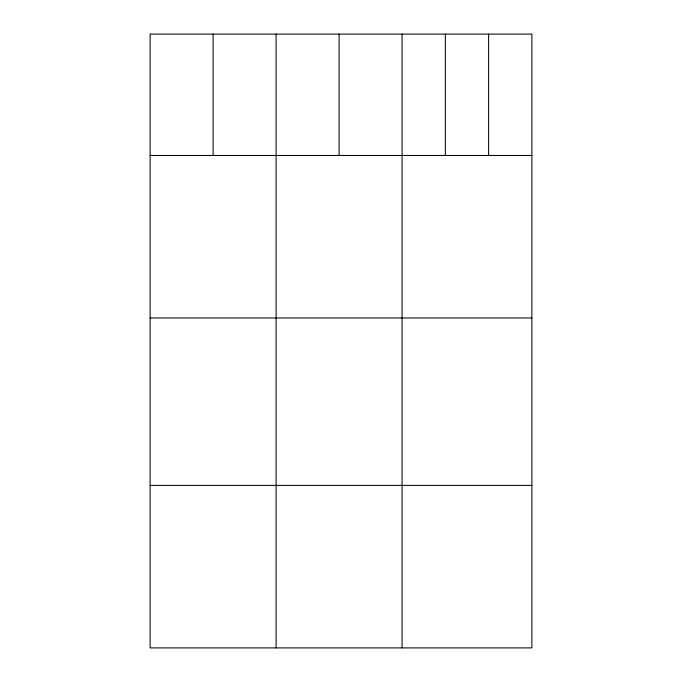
<?xml version="1.0" encoding="UTF-8"?>
<svg xmlns="http://www.w3.org/2000/svg" width="682" height="682" viewBox="0 0 682 682"><rect width="100%" height="100%" fill="white"/><g stroke="black" fill="none" stroke-linecap="round" stroke-linejoin="round"><path stroke-width="1.02" d="M531.875 155.462L531.875 647.9L150.125 647.9L150.125 34.1L531.875 34.1L531.875 155.462L150.125 155.462M150.125 317.965L531.875 317.965M150.125 485.396L531.875 485.396M488.61 34.1L488.61 155.462M445.346 34.1L445.346 155.462M402.082 34.1L402.082 647.9M339.09 34.1L339.09 155.462M276.108 34.1L276.108 647.9M213.116 34.1L213.116 155.462"/></g></svg>
